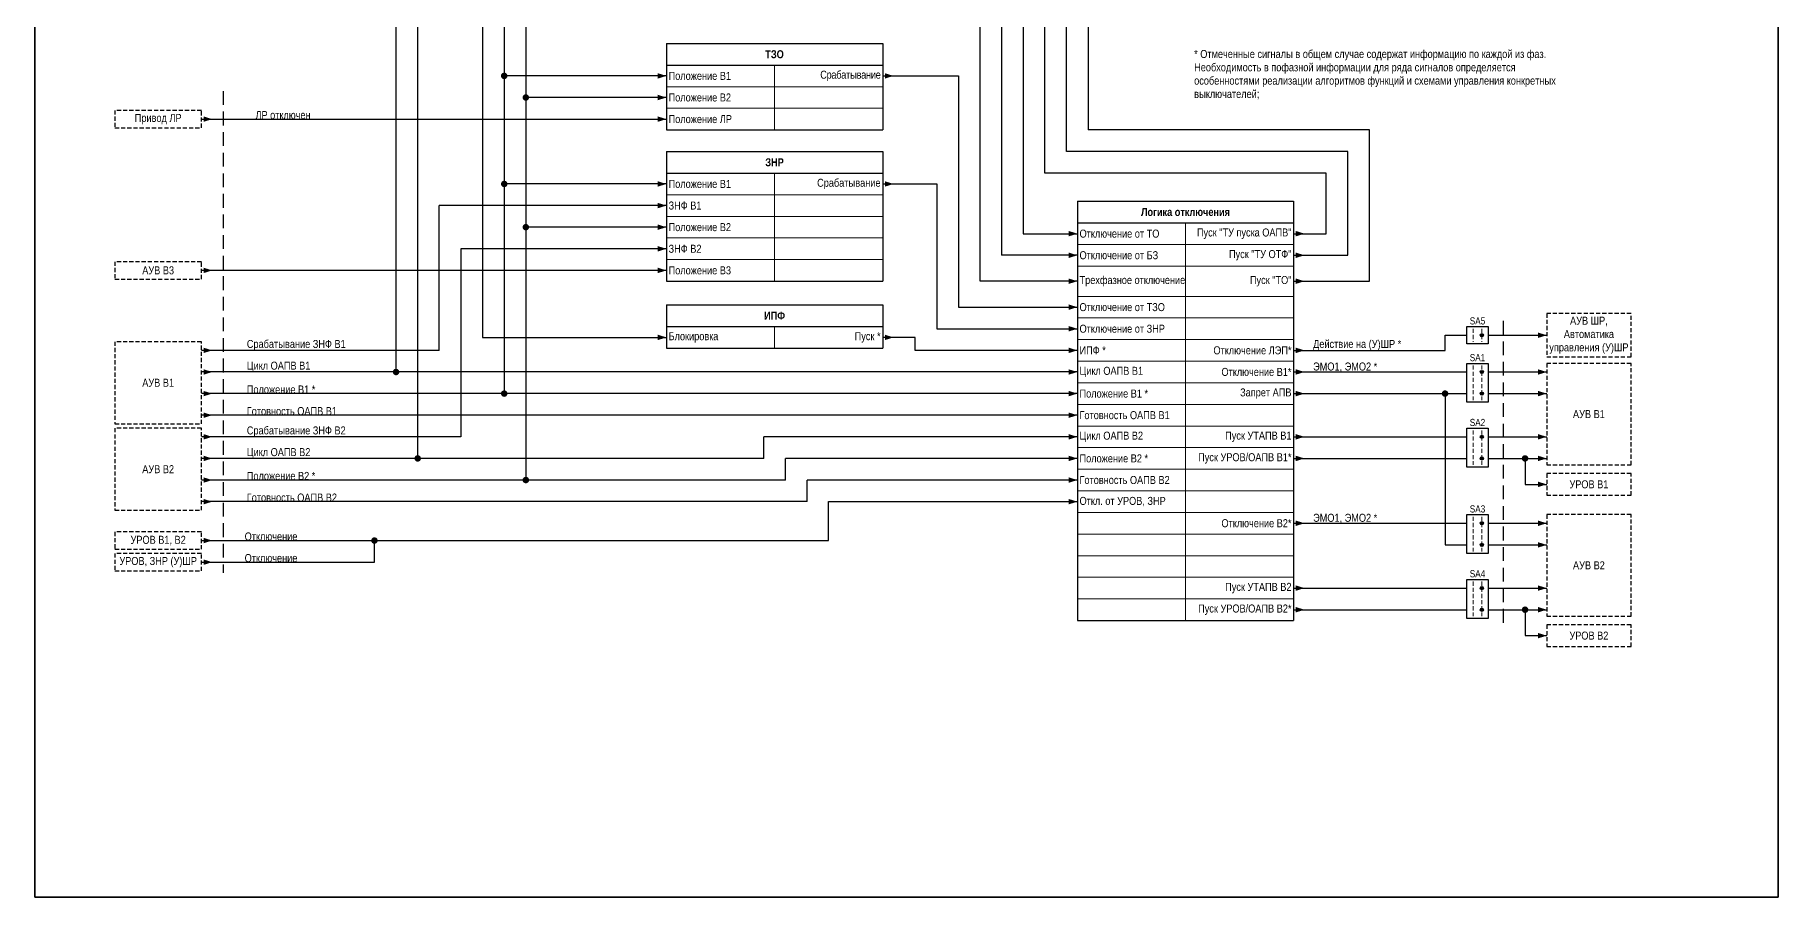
# Model space of a CAD drawing. Header units: millimetres. Extents: x -14593 to 14732, y -17400 to 5232.
# Drawn here: x 4103 to 4909, y -12950 to -12551 of the extents above; entities that cross this region are included whole.
import ezdxf
from ezdxf.enums import TextEntityAlignment as Align

# ---------------------------------------------------------------- set-up
doc = ezdxf.new("R2010")
doc.units = ezdxf.units.MM
doc.linetypes.add('штриховая2', pattern=[9.525, 6.35, -3.175])
for name, color, linetype, lineweight in [('Основная', 7, 'Continuous', 30), ('Отключение_включение', 1, 'Continuous', 30), ('Цепи внешние', 84, 'Continuous', 30), ('Цепи внутренние', 5, 'Continuous', 30), ('Штриховая', 7, 'штриховая2', 20)]:
    doc.layers.add(name, color=color, linetype=linetype, lineweight=lineweight)
doc.layers.add('Рамка', color=8, linetype='Continuous', lineweight=35, plot=False)
doc.styles.add('Narrow', font='ARIALN.TTF')
doc.styles.add('Табл дан', font='ARIALN.TTF')
doc.styles.add('Табл загол', font='ARIALNB.TTF')

# ---------------------------------------------------------------- blocks, each defined once
blk = doc.blocks.new('*T444')
at = {"layer": 'Основная', "color": 0, "linetype": 'ByBlock', "lineweight": -2, "transparency": 16777216}
for p, q in [((0, 0), (100, 0)), ((0, 0), (0, -10)), ((100, 0), (100, -10))]:
    blk.add_line(p, q, dxfattribs=at)
at = {"layer": 'Основная', "color": 0, "linetype": 'ByBlock', "lineweight": 30, "transparency": 16777216}
for p, q in [((0, -10), (100, -10)), ((0, -10), (0, -194)), ((100, -10), (100, -194)), ((0, -194), (100, -194))]:
    blk.add_line(p, q, dxfattribs=at)
at = {"layer": 'Основная', "color": 0, "linetype": 'ByBlock', "lineweight": 18, "transparency": 16777216}
for p, q in [((50, -10), (50, -194)), ((0, -20), (100, -20)), ((0, -30), (100, -30)), ((0, -44), (100, -44)), ((0, -54), (100, -54)), ((0, -64), (100, -64)), ((0, -74), (100, -74)), ((0, -84), (100, -84)), ((0, -94), (100, -94)), ((0, -104), (100, -104)), ((0, -114), (100, -114)), ((0, -124), (100, -124)), ((0, -134), (100, -134)), ((0, -144), (100, -144)), ((0, -154), (100, -154)), ((0, -164), (100, -164)), ((0, -174), (100, -174)), ((0, -184), (100, -184))]:
    blk.add_line(p, q, dxfattribs=at)
at = {"layer": 'Основная', "color": 0, "transparency": 16777216, "char_height": 3.7}
for s, insert, width, attachment_point, style in [('{\\C256;Логика отключения}', (50, -5), 97, 5, 'Табл загол'), ('Отключение от ТО', (1, -15), 48, 4, 'Табл дан'), ('Пуск "ТУ пуска ОАПВ"', (99, -15), 48, 6, 'Табл дан'), ('{\\C256;Отключение от БЗ}', (1, -25), 48, 4, 'Табл дан'), ('Пуск "ТУ ОТФ"', (99, -25), 48, 6, 'Табл дан'), ('Трехфазное отключение', (1, -37), 48, 4, 'Табл дан'), ('Пуск "ТО"', (99, -37), 48, 6, 'Табл дан'), ('Отключение от ТЗО', (1, -49), 48, 4, 'Табл дан'), ('Отключение от ЗНР', (1, -59), 48, 4, 'Табл дан'), ('ИПФ *', (1, -69), 48, 4, 'Табл дан'), ('Отключение ЛЭП*', (99, -69), 48, 6, 'Табл дан'), ('\\A1;Цикл ОАПВ В1', (1, -79), 48, 4, 'Табл дан'), ('Отключение В1*', (99, -79), 48, 6, 'Табл дан'), ('\\A1;Положение В1 *', (1, -89), 48, 4, 'Табл дан'), ('Запрет АПВ', (99, -89), 48, 6, 'Табл дан'), ('Готовность ОАПВ{\\C256; В}1', (1, -99), 48, 4, 'Табл дан'), ('\\A1;Цикл ОАПВ В2', (1, -109), 48, 4, 'Табл дан'), ('Пуск УТАПВ В1', (99, -109), 48, 6, 'Табл дан'), ('\\A1;Положение В2 *', (1, -119), 48, 4, 'Табл дан'), ('Пуск УРОВ/ОАПВ В1*', (99, -119), 48, 6, 'Табл дан'), ('Готовность ОАПВ{\\C256; В}2', (1, -129), 48, 4, 'Табл дан'), ('Откл. от УРОВ, ЗНР', (1, -139), 48, 4, 'Табл дан'), ('Отключение В2*', (99, -149), 48, 6, 'Табл дан'), ('Пуск УТАПВ В2', (99, -179), 48, 6, 'Табл дан'), ('Пуск УРОВ/ОАПВ В2*', (99, -189), 48, 6, 'Табл дан')]:
    blk.add_mtext(s, dxfattribs=dict(at, insert=insert, width=width, attachment_point=attachment_point, style=style))
blk = doc.blocks.new('*T445')
at = {"layer": 'Основная', "color": 0, "linetype": 'ByBlock', "lineweight": -2, "transparency": 16777216}
for p, q in [((0, 0), (100, 0)), ((0, 0), (0, -10)), ((100, 0), (100, -10))]:
    blk.add_line(p, q, dxfattribs=at)
at = {"layer": 'Основная', "color": 0, "linetype": 'ByBlock', "lineweight": 30, "transparency": 16777216}
for p, q in [((0, -10), (100, -10)), ((0, -10), (0, -60)), ((100, -10), (100, -60)), ((0, -60), (100, -60))]:
    blk.add_line(p, q, dxfattribs=at)
at = {"layer": 'Основная', "color": 0, "linetype": 'ByBlock', "lineweight": 18, "transparency": 16777216}
for p, q in [((50, -10), (50, -60)), ((0, -20), (100, -20)), ((0, -30), (100, -30)), ((0, -40), (100, -40)), ((0, -50), (100, -50))]:
    blk.add_line(p, q, dxfattribs=at)
at = {"layer": 'Основная', "color": 0, "transparency": 16777216, "char_height": 3.7}
for s, insert, width, attachment_point, style in [('{\\C256;ЗНР}', (50, -5), 97, 5, 'Табл загол'), ('\\A1;Положение В1', (1, -15), 48, 4, 'Табл дан'), ('Срабатывание', (99, -15), 48, 6, 'Табл дан'), ('ЗНФ В1', (1, -25), 48, 4, 'Табл дан'), ('\\A1;Положение В2', (1, -35), 48, 4, 'Табл дан'), ('ЗНФ В2', (1, -45), 48, 4, 'Табл дан'), ('\\A1;Положение В3', (1, -55), 48, 4, 'Табл дан')]:
    blk.add_mtext(s, dxfattribs=dict(at, insert=insert, width=width, attachment_point=attachment_point, style=style))
blk = doc.blocks.new('*T446')
at = {"layer": 'Основная', "color": 0, "linetype": 'ByBlock', "lineweight": -2, "transparency": 16777216}
for p, q in [((0, 0), (100, 0)), ((0, 0), (0, -10)), ((100, 0), (100, -10))]:
    blk.add_line(p, q, dxfattribs=at)
at = {"layer": 'Основная', "color": 0, "linetype": 'ByBlock', "lineweight": 30, "transparency": 16777216}
for p, q in [((0, -10), (100, -10)), ((0, -10), (0, -20)), ((100, -10), (100, -20)), ((0, -20), (100, -20))]:
    blk.add_line(p, q, dxfattribs=at)
at = {"layer": 'Основная', "color": 0, "linetype": 'ByBlock', "lineweight": 18, "transparency": 16777216}
blk.add_line((50, -10), (50, -20), dxfattribs=at)
at = {"layer": 'Основная', "color": 0, "transparency": 16777216, "char_height": 3.7}
for s, insert, width, attachment_point, style in [('ИПФ', (50, -5), 97, 5, 'Табл загол'), ('Блокировка', (1, -15), 48, 4, 'Табл дан'), ('Пуск *', (99, -15), 48, 6, 'Табл дан')]:
    blk.add_mtext(s, dxfattribs=dict(at, insert=insert, width=width, attachment_point=attachment_point, style=style))
blk = doc.blocks.new('Point')
at = {"layer": 'Основная', "color": 0, "const_width": 1.5}
blk.add_lwpolyline([(-0.75, 0, 1), (0.75, 0, 1)], format="xyb", close=True, dxfattribs=at)
blk = doc.blocks.new('*T448')
at = {"layer": 'Основная', "color": 0, "linetype": 'ByBlock', "lineweight": -2, "transparency": 16777216}
for p, q in [((0, 0), (100, 0)), ((0, 0), (0, -10)), ((100, 0), (100, -10))]:
    blk.add_line(p, q, dxfattribs=at)
at = {"layer": 'Основная', "color": 0, "linetype": 'ByBlock', "lineweight": 30, "transparency": 16777216}
for p, q in [((0, -10), (100, -10)), ((0, -10), (0, -40)), ((100, -10), (100, -40)), ((0, -40), (100, -40))]:
    blk.add_line(p, q, dxfattribs=at)
at = {"layer": 'Основная', "color": 0, "linetype": 'ByBlock', "lineweight": 18, "transparency": 16777216}
for p, q in [((50, -10), (50, -40)), ((0, -20), (100, -20)), ((0, -30), (100, -30))]:
    blk.add_line(p, q, dxfattribs=at)
at = {"layer": 'Основная', "color": 0, "transparency": 16777216, "char_height": 3.7}
for s, insert, width, attachment_point, style in [('{\\C256;ТЗО}', (50, -5), 97, 5, 'Табл загол'), ('Положение В1', (1, -15), 48, 4, 'Табл дан'), ('{\\T0.95;Срабатывание   }', (99, -15), 48, 6, 'Табл дан'), ('Положение В2', (1, -25), 48, 4, 'Табл дан'), ('Положение ЛР', (1, -35), 48, 4, 'Табл дан')]:
    blk.add_mtext(s, dxfattribs=dict(at, insert=insert, width=width, attachment_point=attachment_point, style=style))

msp = doc.modelspace()

# ---------------------------------------------------------------- hatches: boundary and pattern name
at = {"lineweight": 25, "ltscale": 0.25}
h = msp.add_hatch(color=256, dxfattribs=at)
edge = h.paths.add_edge_path()
edge.add_arc((4772, -12690), 0.75, 0, 360)
h = msp.add_hatch(color=256, dxfattribs=at)
edge = h.paths.add_edge_path()
edge.add_arc((4772, -12707), 0.75, 0, 360)
h = msp.add_hatch(color=256, dxfattribs=at)
edge = h.paths.add_edge_path()
edge.add_arc((4772, -12717), 0.75, 0, 360)
h = msp.add_hatch(color=256, dxfattribs=at)
edge = h.paths.add_edge_path()
edge.add_arc((4772, -12737), 0.75, 0, 360)
h = msp.add_hatch(color=256, dxfattribs=at)
edge = h.paths.add_edge_path()
edge.add_arc((4772, -12747), 0.75, 0, 360)
h = msp.add_hatch(color=256, dxfattribs=at)
edge = h.paths.add_edge_path()
edge.add_arc((4772, -12777), 0.75, 0, 360)
h = msp.add_hatch(color=256, dxfattribs=at)
edge = h.paths.add_edge_path()
edge.add_arc((4772, -12787), 0.75, 0, 360)
h = msp.add_hatch(color=256, dxfattribs=at)
edge = h.paths.add_edge_path()
edge.add_arc((4772, -12807), 0.75, 0, 360)
h = msp.add_hatch(color=256, dxfattribs=at)
edge = h.paths.add_edge_path()
edge.add_arc((4772, -12817), 0.75, 0, 360)

# ---------------------------------------------------------------- linework, layer by layer
for centre in [(4772, -12690), (4772, -12707), (4772, -12717), (4772, -12737), (4772, -12747), (4772, -12777), (4772, -12787), (4772, -12807), (4772, -12817)]:
    msp.add_circle(centre, 0.75, dxfattribs=at)
at = {"layer": 'Основная'}
for points in [[(4765, -12686), (4775, -12686), (4775, -12694), (4765, -12694)], [(4765, -12703), (4775, -12703), (4775, -12721), (4765, -12721)], [(4765, -12733), (4775, -12733), (4775, -12751), (4765, -12751)], [(4765, -12773), (4775, -12773), (4775, -12791), (4765, -12791)], [(4765, -12803), (4775, -12803), (4775, -12821), (4765, -12821)]]:
    msp.add_lwpolyline(points, close=True, dxfattribs=at)
at = {"layer": 'Отключение_включение', "ltscale": 0.3}
for points in [[(4590, -12170), (4590, -12595)], [(4560, -12240), (4560, -12643)], [(4550, -12280), (4550, -12653)], [(4540, -12665), (4540, -12290)], [(4495, -12570), (4530, -12570)], [(4720, -12595), (4590, -12595)], [(4720, -12665), (4720, -12595)], [(4495, -12620), (4520, -12620)], [(4560, -12643), (4585, -12643)], [(4585, -12653), (4550, -12653)], [(4585, -12665), (4540, -12665)], [(4685, -12665), (4720, -12665)], [(4775, -12690), (4802, -12690)], [(4685, -12707), (4765, -12707)], [(4775, -12707), (4802, -12707)], [(4470, -12767), (4585, -12767)], [(4775, -12777), (4802, -12777)]]:
    msp.add_lwpolyline(points, dxfattribs=at)
for points in [[(4500, -12570, 0, 2.5, 0), (4496, -12570, 0, 0, 0)], [(4500, -12620, 0, 2.5, 0), (4496, -12620, 0, 0, 0)], [(4585, -12643, 0, 2.5, 0), (4581, -12643, 0, 0, 0)], [(4585, -12653, 0, 2.5, 0), (4581, -12653, 0, 0, 0)], [(4585, -12665, 0, 2.5, 0), (4581, -12665, 0, 0, 0)], [(4690, -12665, 0, 2.5, 0), (4686, -12665, 0, 0, 0)], [(4585, -12677, 0, 2.5, 0), (4581, -12677, 0, 0, 0)], [(4585, -12687, 0, 2.5, 0), (4581, -12687, 0, 0, 0)], [(4802, -12690, 0, 2.5, 0), (4798, -12690, 0, 0, 0)], [(4690, -12697, 0, 2.5, 0), (4686, -12697, 0, 0, 0)], [(4690, -12707, 0, 2.5, 0), (4686, -12707, 0, 0, 0)], [(4802, -12707, 0, 2.5, 0), (4798, -12707, 0, 0, 0)], [(4585, -12767, 0, 2.5, 0), (4581, -12767, 0, 0, 0)], [(4690, -12777, 0, 2.5, 0), (4686, -12777, 0, 0, 0)], [(4802, -12777, 0, 2.5, 0), (4798, -12777, 0, 0, 0)], [(4185, -12785, 0, 2.5, 0), (4181, -12785, 0, 0, 0)], [(4185, -12795, 0, 2.5, 0), (4181, -12795, 0, 0, 0)]]:
    msp.add_lwpolyline(points, format="xyseb", dxfattribs=at)
at = {"layer": 'Отключение_включение'}
for points in [[(4530, -12570), (4530, -12677)], [(4520, -12620), (4520, -12687)], [(4530, -12677), (4585, -12677)], [(4520, -12687), (4585, -12687)], [(4755, -12697), (4755, -12690)], [(4755, -12690), (4765, -12690)], [(4685, -12697), (4755, -12697)], [(4470, -12785), (4470, -12767)], [(4685, -12777), (4765, -12777)], [(4180, -12785), (4470, -12785)], [(4180, -12795), (4260, -12795), (4260, -12785)]]:
    msp.add_lwpolyline(points, dxfattribs=at)
at = {"layer": 'Рамка', "color": 1}
msp.add_lwpolyline([(4103, -11924), (4909, -11924), (4909, -12950), (4103, -12950)], close=True, dxfattribs=at)
at = {"layer": 'Цепи внешние', "ltscale": 0.3}
for points in [[(4320, -12320), (4320, -12717)], [(4330, -12330), (4330, -12757)], [(4395, -12570), (4320, -12570)], [(4395, -12580), (4330, -12580)], [(4395, -12620), (4320, -12620)], [(4395, -12630), (4290, -12630)], [(4395, -12640), (4330, -12640)], [(4395, -12650), (4300, -12650)], [(4395, -12660), (4180, -12660)], [(4290, -12697), (4180, -12697)], [(4585, -12707), (4180, -12707)], [(4585, -12717), (4180, -12717)], [(4685, -12717), (4765, -12717)], [(4775, -12717), (4802, -12717)], [(4440, -12727), (4180, -12727)], [(4585, -12727), (4440, -12727)], [(4300, -12737), (4180, -12737)], [(4585, -12737), (4440, -12737)], [(4685, -12737), (4765, -12737)], [(4775, -12737), (4802, -12737)], [(4440, -12747), (4180, -12747)], [(4585, -12747), (4450, -12747)], [(4685, -12747), (4765, -12747)], [(4775, -12747), (4802, -12747)], [(4450, -12757), (4180, -12757)], [(4585, -12757), (4460, -12757)], [(4460, -12767), (4180, -12767)], [(4775, -12787), (4802, -12787)], [(4775, -12807), (4802, -12807)], [(4775, -12817), (4802, -12817)]]:
    msp.add_lwpolyline(points, dxfattribs=at)
at = {"layer": 'Цепи внешние'}
for points in [[(4270, -12707), (4270, -12410)], [(4280, -12747), (4280, -12420)], [(4180, -12590), (4395, -12590)], [(4290, -12697), (4290, -12630)], [(4300, -12650), (4300, -12737)], [(4755, -12717), (4755, -12787)], [(4440, -12747), (4440, -12737)], [(4450, -12757), (4450, -12747)], [(4792, -12747), (4792, -12759)], [(4460, -12767), (4460, -12757)], [(4792, -12759), (4802, -12759)], [(4755, -12787), (4765, -12787)], [(4685, -12807), (4765, -12807)], [(4685, -12817), (4765, -12817)], [(4792, -12817), (4792, -12829)], [(4792, -12829), (4802, -12829)]]:
    msp.add_lwpolyline(points, dxfattribs=at)
at = {"layer": 'Цепи внешние', "ltscale": 0.3}
for points in [[(4395, -12570, 0, 2.5, 0), (4391, -12570, 0, 0, 0)], [(4395, -12580, 0, 2.5, 0), (4391, -12580, 0, 0, 0)], [(4185, -12590, 0, 2.5, 0), (4181, -12590, 0, 0, 0)], [(4395, -12590, 0, 2.5, 0), (4391, -12590, 0, 0, 0)], [(4395, -12620, 0, 2.5, 0), (4391, -12620, 0, 0, 0)], [(4395, -12630, 0, 2.5, 0), (4391, -12630, 0, 0, 0)], [(4395, -12640, 0, 2.5, 0), (4391, -12640, 0, 0, 0)], [(4395, -12650, 0, 2.5, 0), (4391, -12650, 0, 0, 0)], [(4185, -12660, 0, 2.5, 0), (4181, -12660, 0, 0, 0)], [(4395, -12660, 0, 2.5, 0), (4391, -12660, 0, 0, 0)], [(4185, -12697, 0, 2.5, 0), (4181, -12697, 0, 0, 0)], [(4185, -12707, 0, 2.5, 0), (4181, -12707, 0, 0, 0)], [(4585, -12707, 0, 2.5, 0), (4581, -12707, 0, 0, 0)], [(4185, -12717, 0, 2.5, 0), (4181, -12717, 0, 0, 0)], [(4585, -12717, 0, 2.5, 0), (4581, -12717, 0, 0, 0)], [(4690, -12717, 0, 2.5, 0), (4686, -12717, 0, 0, 0)], [(4802, -12717, 0, 2.5, 0), (4798, -12717, 0, 0, 0)], [(4185, -12727, 0, 2.5, 0), (4181, -12727, 0, 0, 0)], [(4585, -12727, 0, 2.5, 0), (4581, -12727, 0, 0, 0)], [(4185, -12737, 0, 2.5, 0), (4181, -12737, 0, 0, 0)], [(4585, -12737, 0, 2.5, 0), (4581, -12737, 0, 0, 0)], [(4690, -12737, 0, 2.5, 0), (4686, -12737, 0, 0, 0)], [(4802, -12737, 0, 2.5, 0), (4798, -12737, 0, 0, 0)], [(4185, -12747, 0, 2.5, 0), (4181, -12747, 0, 0, 0)], [(4585, -12747, 0, 2.5, 0), (4581, -12747, 0, 0, 0)], [(4690, -12747, 0, 2.5, 0), (4686, -12747, 0, 0, 0)], [(4802, -12747, 0, 2.5, 0), (4798, -12747, 0, 0, 0)], [(4185, -12757, 0, 2.5, 0), (4181, -12757, 0, 0, 0)], [(4585, -12757, 0, 2.5, 0), (4581, -12757, 0, 0, 0)], [(4802, -12759, 0, 2.5, 0), (4798, -12759, 0, 0, 0)], [(4185, -12767, 0, 2.5, 0), (4181, -12767, 0, 0, 0)], [(4802, -12787, 0, 2.5, 0), (4798, -12787, 0, 0, 0)], [(4690, -12807, 0, 2.5, 0), (4686, -12807, 0, 0, 0)], [(4802, -12807, 0, 2.5, 0), (4798, -12807, 0, 0, 0)], [(4690, -12817, 0, 2.5, 0), (4686, -12817, 0, 0, 0)], [(4802, -12817, 0, 2.5, 0), (4798, -12817, 0, 0, 0)], [(4802, -12829, 0, 2.5, 0), (4798, -12829, 0, 0, 0)]]:
    msp.add_lwpolyline(points, format="xyseb", dxfattribs=at)
at = {"layer": 'Цепи внешние', "linetype": 'штриховая2', "ltscale": 0.3}
for points in [[(4180, -12586), (4140, -12586), (4140, -12594), (4180, -12594)], [(4180, -12656), (4140, -12656), (4140, -12664), (4180, -12664)], [(4841, -12680), (4802, -12680), (4802, -12700), (4841, -12700)], [(4180, -12693), (4140, -12693), (4140, -12731), (4180, -12731)], [(4841, -12703), (4802, -12703), (4802, -12750), (4841, -12750)], [(4180, -12733), (4140, -12733), (4140, -12771), (4180, -12771)], [(4841, -12754), (4802, -12754), (4802, -12764), (4841, -12764)], [(4841, -12773), (4802, -12773), (4802, -12820), (4841, -12820)], [(4180, -12781), (4140, -12781), (4140, -12789), (4180, -12789)], [(4180, -12791), (4140, -12791), (4140, -12799), (4180, -12799)], [(4841, -12824), (4802, -12824), (4802, -12834), (4841, -12834)]]:
    msp.add_lwpolyline(points, close=True, dxfattribs=at)
at = {"layer": 'Цепи внутренние', "ltscale": 0.3}
for points in [[(4580, -12605), (4580, -12180)], [(4570, -12615), (4570, -12190)], [(4685, -12643), (4700, -12643)], [(4685, -12653), (4710, -12653)], [(4510, -12691), (4495, -12691)], [(4585, -12697), (4510, -12697)]]:
    msp.add_lwpolyline(points, dxfattribs=at)
at = {"layer": 'Цепи внутренние'}
for points in [[(4310, -12314), (4310, -12691)], [(4710, -12605), (4580, -12605)], [(4710, -12653), (4710, -12605)], [(4700, -12615), (4570, -12615)], [(4700, -12643), (4700, -12615)], [(4310, -12691), (4395, -12691)], [(4510, -12697), (4510, -12691)]]:
    msp.add_lwpolyline(points, dxfattribs=at)
at = {"layer": 'Цепи внутренние', "linetype": 'штриховая2'}
for points in [[(4190, -12577), (4190, -12800)], [(4782, -12823), (4782, -12683)]]:
    msp.add_lwpolyline(points, dxfattribs=at)
at = {"layer": 'Цепи внутренние', "ltscale": 0.3}
for points in [[(4690, -12643, 0, 2.5, 0), (4686, -12643, 0, 0, 0)], [(4690, -12653, 0, 2.5, 0), (4686, -12653, 0, 0, 0)], [(4395, -12691, 0, 2.5, 0), (4391, -12691, 0, 0, 0)], [(4500, -12691, 0, 2.5, 0), (4496, -12691, 0, 0, 0)], [(4585, -12697, 0, 2.5, 0), (4581, -12697, 0, 0, 0)]]:
    msp.add_lwpolyline(points, format="xyseb", dxfattribs=at)
at = {"layer": 'Штриховая', "ltscale": 0.3}
for p, q in [((4768, -12687), (4768, -12693)), ((4772, -12687), (4772, -12693)), ((4768, -12704), (4768, -12720)), ((4772, -12704), (4772, -12720)), ((4768, -12734), (4768, -12750)), ((4772, -12734), (4772, -12750)), ((4768, -12774), (4768, -12790)), ((4772, -12774), (4772, -12790)), ((4768, -12804), (4768, -12820)), ((4772, -12804), (4772, -12820))]:
    msp.add_line(p, q, dxfattribs=at)

# ---------------------------------------------------------------- block references
for name, p in [('*T448', (4395, -12555)), ('*T445', (4395, -12605)), ('*T444', (4585, -12628)), ('*T446', (4395, -12676))]:
    msp.add_blockref(name, p)
at = {"layer": 'Отключение_включение'}
msp.add_blockref('Point', (4260, -12785), dxfattribs=at)
at = {"layer": 'Цепи внешние'}
for p in [(4320, -12570), (4330, -12580), (4320, -12620), (4330, -12640), (4270, -12707), (4320, -12717), (4755, -12717), (4280, -12747), (4792, -12747), (4330, -12757), (4792, -12817)]:
    msp.add_blockref('Point', p, dxfattribs=at)

# ---------------------------------------------------------------- texts
at = {"layer": 'Основная', "style": 'Narrow'}
for s, p in [('SA5', (4770, -12685)), ('SA1', (4770, -12702)), ('SA2', (4770, -12732)), ('SA3', (4770, -12772)), ('SA4', (4770, -12802))]:
    msp.add_text(s, height=3.3, dxfattribs=at).set_placement(p, align=Align.CENTER)
at = {"layer": 'Основная', "char_height": 3.7, "style": 'Narrow'}
for s, insert, width, attachment_point in [('* Отмеченные сигналы в общем случае содержат информацию по каждой из фаз. Необходимость в пофазной информации для ряда сигналов определяется особенностями реализации алгоритмов функций и схемами управления конкретных выключателей;', (4639, -12558), 178, 1), ('Привод ЛР', (4160, -12590), 40, 5), ('ЛР отключен', (4205, -12590), 65, 7), ('АУВ В3', (4160, -12660), 40, 5), ('АУВ ШР, Автоматика управления (У)ШР', (4821.5, -12690), 39, 5), ('{\\C0;Срабатывание ЗНФ} В1', (4201, -12697), 65, 7), ('Действие на (У)ШР *', (4694, -12697), 62, 7), ('Цикл ОАПВ В1', (4201, -12707), 65, 7), ('ЭМО1, ЭМО2 *', (4694, -12707), 69, 7), ('АУВ В1', (4160, -12712), 40, 5), ('Положение В1 *', (4201, -12717), 65, 7), ('{\\C0;Готовность ОАПВ} В1', (4201, -12727), 65, 7), ('АУВ В1', (4821.5, -12726.5), 39, 5), ('{\\C0;Срабатывание ЗНФ }В2', (4201, -12737), 65, 7), ('Цикл ОАПВ В2', (4201, -12747), 65, 7), ('АУВ В2', (4160, -12752), 40, 5), ('Положение В2 *', (4201, -12757), 65, 7), ('УРОВ В1', (4821.5, -12759), 39, 5), ('{\\C0;Готовность ОАПВ} В2 ', (4201, -12767), 65, 7), ('ЭМО1, ЭМО2 *', (4694, -12777), 69, 7), ('УРОВ В1, В2', (4160, -12785), 40, 5), ('Отключение', (4200, -12785), 65, 7), ('\\pt33.3;Отключение', (4200, -12795), 65, 7), ('УРОВ, ЗНР (У)ШР', (4160, -12795), 40, 5), ('АУВ В2', (4821.5, -12796.5), 39, 5), ('УРОВ В2', (4821.5, -12829), 39, 5)]:
    msp.add_mtext(s, dxfattribs=dict(at, insert=insert, width=width, attachment_point=attachment_point))

doc.saveas('drawing.dxf')
